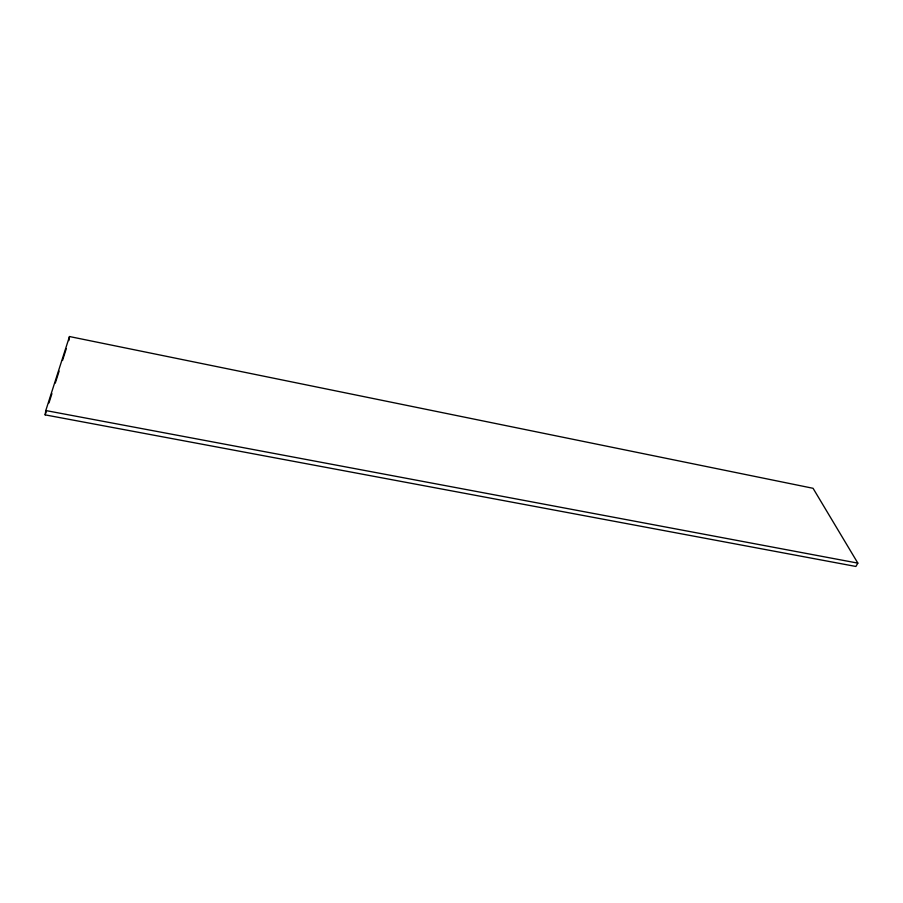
<?xml version="1.0" encoding="UTF-8"?>
<svg xmlns="http://www.w3.org/2000/svg" width="903" height="903" viewBox="0 0 903 903"><rect width="100%" height="100%" fill="white"/><g stroke="black" fill="none" stroke-linecap="round" stroke-linejoin="round"><path stroke-width="1.35" d="M45.15 414.872L45.793 410.549L69.486 336.537L813.061 488.297L857.85 563.122L855.886 566.463L45.15 414.872L46.425 410.888M68.854 340.6L69.486 336.537M48.965 402.93L51.922 393.652M55.309 383.041L59.124 371.099M62.51 360.489L66.314 348.558M45.793 410.549L857.85 563.122"/></g></svg>
